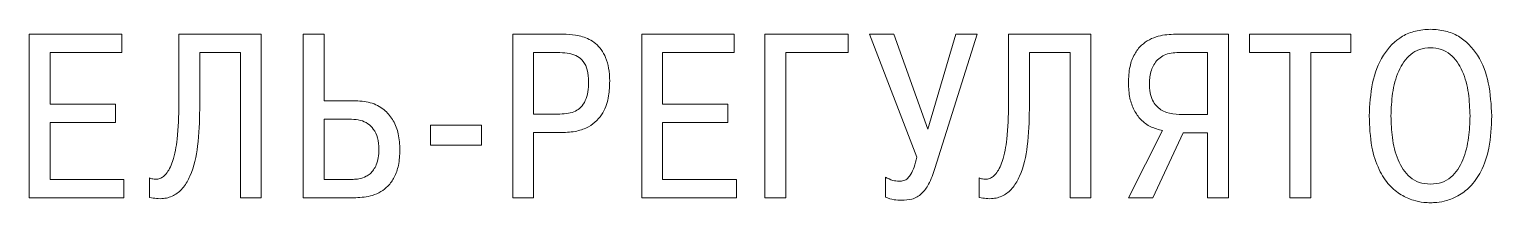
# Model space of a CAD drawing. Extents: x -644 to 1893, y -746 to 99.
# Drawn here: x 1359.85 to 1383.01, y -269.61 to -266.86 of the extents above; entities that cross this region are included whole.
import ezdxf

# ---------------------------------------------------------------- set-up
doc = ezdxf.new("R2010")
doc.units = 0

msp = doc.modelspace()

# ---------------------------------------------------------------- linework, layer by layer
at = {"color": 0, "lineweight": 15}
for p, q in [((1359.846, -266.942), (1359.846, -269.535)), ((1361.312, -266.942), (1359.846, -266.942)), ((1361.312, -267.235), (1361.312, -266.942)), ((1363.52, -266.942), (1362.216, -266.942)), ((1362.216, -266.942), (1362.216, -268.057)), ((1363.52, -269.535), (1363.52, -266.942)), ((1364.186, -266.942), (1364.186, -269.535)), ((1364.516, -266.942), (1364.186, -266.942)), ((1364.516, -267.998), (1364.516, -266.942)), ((1367.504, -266.942), (1367.504, -269.535)), ((1368.301, -266.942), (1367.504, -266.942)), ((1369.545, -266.942), (1369.545, -269.535)), ((1371.012, -266.942), (1369.545, -266.942)), ((1371.012, -267.235), (1371.012, -266.942)), ((1371.497, -266.942), (1371.497, -269.535)), ((1372.815, -266.942), (1371.497, -266.942)), ((1372.815, -267.235), (1372.815, -266.942)), ((1373.155, -266.942), (1373.904, -268.891)), ((1373.537, -266.942), (1373.155, -266.942)), ((1374.074, -268.446), (1373.537, -266.942)), ((1374.519, -266.942), (1374.074, -268.446)), ((1374.189, -269.072), (1374.86, -266.942)), ((1374.86, -266.942), (1374.519, -266.942)), ((1376.659, -266.942), (1375.356, -266.942)), ((1375.356, -266.942), (1375.356, -268.057)), ((1376.659, -269.535), (1376.659, -266.942)), ((1378.837, -266.942), (1378, -266.942)), ((1378.837, -269.535), (1378.837, -266.942)), ((1380.778, -266.942), (1379.173, -266.942)), ((1379.173, -266.942), (1379.173, -267.235)), ((1380.778, -267.235), (1380.778, -266.942)), ((1360.175, -267.235), (1361.312, -267.235)), ((1360.175, -268.05), (1360.175, -267.235)), ((1362.546, -267.235), (1363.19, -267.235)), ((1362.546, -268.132), (1362.546, -267.235)), ((1363.19, -267.235), (1363.19, -269.535)), ((1367.834, -267.235), (1368.249, -267.235)), ((1367.834, -268.209), (1367.834, -267.235)), ((1369.875, -267.235), (1371.012, -267.235)), ((1369.875, -268.05), (1369.875, -267.235)), ((1371.826, -267.235), (1372.815, -267.235)), ((1371.826, -269.535), (1371.826, -267.235)), ((1375.685, -267.235), (1376.33, -267.235)), ((1375.685, -268.132), (1375.685, -267.235)), ((1376.33, -267.235), (1376.33, -269.535)), ((1378.022, -267.235), (1378.507, -267.235)), ((1378.507, -267.235), (1378.507, -268.213)), ((1379.173, -267.235), (1379.811, -267.235)), ((1379.811, -267.235), (1379.811, -269.535)), ((1380.141, -267.235), (1380.778, -267.235)), ((1380.141, -269.535), (1380.141, -267.235)), ((1361.209, -268.05), (1360.175, -268.05)), ((1361.209, -268.343), (1361.209, -268.05)), ((1365.016, -267.998), (1364.516, -267.998)), ((1368.249, -268.209), (1367.834, -268.209)), ((1370.908, -268.05), (1369.875, -268.05)), ((1370.908, -268.343), (1370.908, -268.05)), ((1360.175, -268.343), (1361.209, -268.343)), ((1360.175, -269.243), (1360.175, -268.343)), ((1364.516, -268.291), (1364.949, -268.291)), ((1364.516, -269.243), (1364.516, -268.291)), ((1366.201, -268.387), (1366.201, -268.702)), ((1367.008, -268.387), (1366.201, -268.387)), ((1367.008, -268.702), (1367.008, -268.387)), ((1369.875, -268.343), (1370.908, -268.343)), ((1369.875, -269.243), (1369.875, -268.343)), ((1378.507, -268.213), (1378.059, -268.213)), ((1367.834, -268.502), (1368.278, -268.502)), ((1367.834, -269.535), (1367.834, -268.502)), ((1377.793, -268.469), (1377.255, -269.535)), ((1377.641, -269.535), (1378.122, -268.506)), ((1378.122, -268.506), (1378.507, -268.506)), ((1378.507, -268.506), (1378.507, -269.535)), ((1366.201, -268.702), (1367.008, -268.702)), ((1361.346, -269.243), (1360.175, -269.243)), ((1361.346, -269.535), (1361.346, -269.243)), ((1361.752, -269.221), (1361.752, -269.532)), ((1364.975, -269.243), (1364.516, -269.243)), ((1371.045, -269.243), (1369.875, -269.243)), ((1371.045, -269.535), (1371.045, -269.243)), ((1373.404, -269.209), (1373.404, -269.524)), ((1374.892, -269.221), (1374.892, -269.532)), ((1359.846, -269.535), (1361.346, -269.535)), ((1363.19, -269.535), (1363.52, -269.535)), ((1364.186, -269.535), (1365.016, -269.535)), ((1367.504, -269.535), (1367.834, -269.535)), ((1369.545, -269.535), (1371.045, -269.535)), ((1371.497, -269.535), (1371.826, -269.535)), ((1376.33, -269.535), (1376.659, -269.535)), ((1377.255, -269.535), (1377.641, -269.535)), ((1378.507, -269.535), (1378.837, -269.535)), ((1379.811, -269.535), (1380.141, -269.535))]:
    msp.add_line(p, q, dxfattribs=at)
for points, knots in [([(1369.038, -267.687), (1369.035, -267.618), (1369.03, -267.491), (1368.983, -267.32), (1368.911, -267.188), (1368.819, -267.09), (1368.685, -267.003), (1368.508, -266.949), (1368.367, -266.945), (1368.301, -266.942)], [0, 0, 0, 0, 0.173437, 0.316442, 0.438063, 0.546552, 0.648028, 0.83548, 1, 1, 1, 1]), ([(1378, -266.942), (1377.908, -266.947), (1377.715, -266.957), (1377.48, -267.078), (1377.338, -267.263), (1377.263, -267.47), (1377.256, -267.628), (1377.252, -267.717)], [0, 0, 0, 0, 0.224746, 0.469909, 0.614246, 0.78516, 1, 1, 1, 1]), ([(1382.037, -266.865), (1381.956, -266.87), (1381.802, -266.88), (1381.524, -266.994), (1381.257, -267.274), (1381.093, -267.73), (1381.075, -268.063), (1381.066, -268.239)], [0, 0, 0, 0, 0.128103, 0.244372, 0.470318, 0.720197, 1, 1, 1, 1]), ([(1383.007, -268.239), (1382.998, -268.063), (1382.981, -267.73), (1382.816, -267.274), (1382.549, -266.994), (1382.271, -266.88), (1382.117, -266.87), (1382.037, -266.865)], [0, 0, 0, 0, 0.279803, 0.529681, 0.755627, 0.871896, 1, 1, 1, 1]), ([(1368.249, -267.235), (1368.302, -267.237), (1368.398, -267.241), (1368.529, -267.287), (1368.633, -267.376), (1368.697, -267.52), (1368.702, -267.632), (1368.704, -267.694)], [0, 0, 0, 0, 0.211845, 0.388187, 0.548218, 0.74999, 1, 1, 1, 1]), ([(1377.585, -267.72), (1377.59, -267.651), (1377.6, -267.516), (1377.688, -267.365), (1377.796, -267.283), (1377.902, -267.242), (1377.98, -267.238), (1378.022, -267.235)], [0, 0, 0, 0, 0.282918, 0.544005, 0.681902, 0.830464, 1, 1, 1, 1]), ([(1381.411, -268.239), (1381.415, -268.119), (1381.425, -267.877), (1381.499, -267.584), (1381.608, -267.379), (1381.719, -267.257), (1381.866, -267.172), (1381.978, -267.162), (1382.037, -267.157)], [0, 0, 0, 0, 0.259719, 0.521575, 0.643677, 0.759254, 0.87407, 1, 1, 1, 1]), ([(1382.037, -267.157), (1382.095, -267.162), (1382.208, -267.172), (1382.355, -267.257), (1382.465, -267.379), (1382.575, -267.584), (1382.649, -267.877), (1382.658, -268.119), (1382.663, -268.239)], [0, 0, 0, 0, 0.125931, 0.240747, 0.356324, 0.478425, 0.740282, 1, 1, 1, 1]), ([(1368.704, -267.694), (1368.703, -267.749), (1368.699, -267.852), (1368.66, -267.993), (1368.59, -268.1), (1368.493, -268.167), (1368.379, -268.204), (1368.295, -268.207), (1368.249, -268.209)], [0, 0, 0, 0, 0.207813, 0.387849, 0.550579, 0.680362, 0.826052, 1, 1, 1, 1]), ([(1368.278, -268.502), (1368.359, -268.498), (1368.505, -268.491), (1368.698, -268.422), (1368.838, -268.318), (1368.961, -268.155), (1369.03, -267.937), (1369.035, -267.765), (1369.038, -267.687)], [0, 0, 0, 0, 0.189416, 0.342829, 0.474273, 0.594617, 0.817352, 1, 1, 1, 1]), ([(1377.252, -267.717), (1377.256, -267.797), (1377.264, -267.946), (1377.334, -268.145), (1377.447, -268.305), (1377.603, -268.423), (1377.73, -268.453), (1377.793, -268.469)], [0, 0, 0, 0, 0.2373864, 0.4388292, 0.6166871, 0.8106439, 1, 1, 1, 1]), ([(1378.059, -268.213), (1377.99, -268.209), (1377.857, -268.201), (1377.706, -268.106), (1377.629, -267.986), (1377.591, -267.862), (1377.587, -267.771), (1377.585, -267.72)], [0, 0, 0, 0, 0.264068, 0.509014, 0.64743, 0.807133, 1, 1, 1, 1]), ([(1362.216, -268.057), (1362.212, -268.24), (1362.206, -268.543), (1362.146, -268.885), (1362.074, -269.067), (1362.021, -269.152), (1361.962, -269.208), (1361.896, -269.239), (1361.823, -269.245), (1361.775, -269.229), (1361.752, -269.221)], [0, 0, 0, 0, 0.385251, 0.639027, 0.727306, 0.795939, 0.850122, 0.895239, 0.948895, 1, 1, 1, 1]), ([(1361.752, -269.532), (1361.826, -269.543), (1361.961, -269.564), (1362.155, -269.5), (1362.3, -269.368), (1362.444, -269.109), (1362.533, -268.685), (1362.541, -268.326), (1362.546, -268.132)], [0, 0, 0, 0, 0.11753, 0.216999, 0.315429, 0.424602, 0.687824, 1, 1, 1, 1]), ([(1365.716, -268.776), (1365.712, -268.691), (1365.703, -268.531), (1365.623, -268.315), (1365.485, -268.139), (1365.274, -268.017), (1365.105, -268.005), (1365.016, -267.998)], [0, 0, 0, 0, 0.215812, 0.403315, 0.574439, 0.775489, 1, 1, 1, 1]), ([(1375.356, -268.057), (1375.352, -268.24), (1375.346, -268.543), (1375.286, -268.885), (1375.214, -269.067), (1375.16, -269.152), (1375.102, -269.208), (1375.035, -269.239), (1374.962, -269.245), (1374.915, -269.229), (1374.892, -269.221)], [0, 0, 0, 0, 0.385251, 0.639025, 0.727306, 0.795939, 0.850119, 0.895239, 0.948892, 1, 1, 1, 1]), ([(1374.892, -269.532), (1374.965, -269.543), (1375.1, -269.564), (1375.295, -269.5), (1375.439, -269.368), (1375.583, -269.109), (1375.672, -268.685), (1375.681, -268.326), (1375.685, -268.132)], [0, 0, 0, 0, 0.1175301, 0.2169985, 0.3154307, 0.4246021, 0.687824, 1, 1, 1, 1]), ([(1364.949, -268.291), (1364.997, -268.294), (1365.088, -268.299), (1365.21, -268.354), (1365.308, -268.45), (1365.373, -268.592), (1365.379, -268.705), (1365.383, -268.765)], [0, 0, 0, 0, 0.1975301, 0.3721549, 0.5399577, 0.7517633, 1, 1, 1, 1]), ([(1381.066, -268.239), (1381.073, -268.404), (1381.084, -268.695), (1381.2, -269.071), (1381.366, -269.33), (1381.56, -269.492), (1381.751, -269.576), (1381.91, -269.61), (1382.001, -269.613), (1382.037, -269.614)], [0, 0, 0, 0, 0.261448, 0.460459, 0.616121, 0.743639, 0.855341, 0.943661, 1, 1, 1, 1]), ([(1382.037, -269.321), (1381.976, -269.315), (1381.86, -269.306), (1381.709, -269.216), (1381.598, -269.088), (1381.492, -268.878), (1381.423, -268.589), (1381.415, -268.353), (1381.411, -268.239)], [0, 0, 0, 0, 0.130505, 0.248498, 0.3668, 0.491139, 0.753059, 1, 1, 1, 1]), ([(1382.037, -269.614), (1382.07, -269.613), (1382.156, -269.61), (1382.305, -269.581), (1382.488, -269.506), (1382.685, -269.356), (1382.862, -269.099), (1382.988, -268.712), (1383, -268.411), (1383.007, -268.239)], [0, 0, 0, 0, 0.053007, 0.135607, 0.239948, 0.364292, 0.523172, 0.727827, 1, 1, 1, 1]), ([(1382.663, -268.239), (1382.659, -268.353), (1382.65, -268.589), (1382.582, -268.878), (1382.475, -269.088), (1382.364, -269.216), (1382.214, -269.306), (1382.098, -269.315), (1382.037, -269.321)], [0, 0, 0, 0, 0.24694, 0.508861, 0.633199, 0.751501, 0.869494, 1, 1, 1, 1]), ([(1365.383, -268.765), (1365.381, -268.811), (1365.378, -268.894), (1365.348, -269.006), (1365.303, -269.092), (1365.248, -269.154), (1365.171, -269.207), (1365.077, -269.238), (1365.005, -269.242), (1364.975, -269.243)], [0, 0, 0, 0, 0.193149, 0.350427, 0.481598, 0.595286, 0.697598, 0.872424, 1, 1, 1, 1]), ([(1365.016, -269.535), (1365.105, -269.529), (1365.291, -269.516), (1365.51, -269.387), (1365.638, -269.206), (1365.705, -269.008), (1365.712, -268.859), (1365.716, -268.776)], [0, 0, 0, 0, 0.228267, 0.4733845, 0.6183953, 0.7889816, 1, 1, 1, 1]), ([(1373.904, -268.891), (1373.89, -268.945), (1373.866, -269.037), (1373.818, -269.151), (1373.764, -269.227), (1373.695, -269.269), (1373.646, -269.271), (1373.622, -269.272)], [0, 0, 0, 0, 0.323108, 0.553624, 0.716747, 0.862417, 1, 1, 1, 1]), ([(1373.659, -269.573), (1373.715, -269.572), (1373.83, -269.569), (1373.99, -269.477), (1374.11, -269.3), (1374.16, -269.157), (1374.189, -269.072)], [0, 0, 0, 0, 0.207459, 0.429016, 0.663118, 1, 1, 1, 1]), ([(1373.622, -269.272), (1373.589, -269.27), (1373.512, -269.263), (1373.443, -269.229), (1373.404, -269.209)], [0, 0, 0, 0, 0.4399906, 1, 1, 1, 1]), ([(1373.404, -269.524), (1373.45, -269.542), (1373.532, -269.572), (1373.62, -269.573), (1373.659, -269.573)], [0, 0, 0, 0, 0.555881, 1, 1, 1, 1])]:
    msp.add_open_spline(points, degree=3, knots=knots, dxfattribs=at)

doc.saveas('drawing.dxf')
